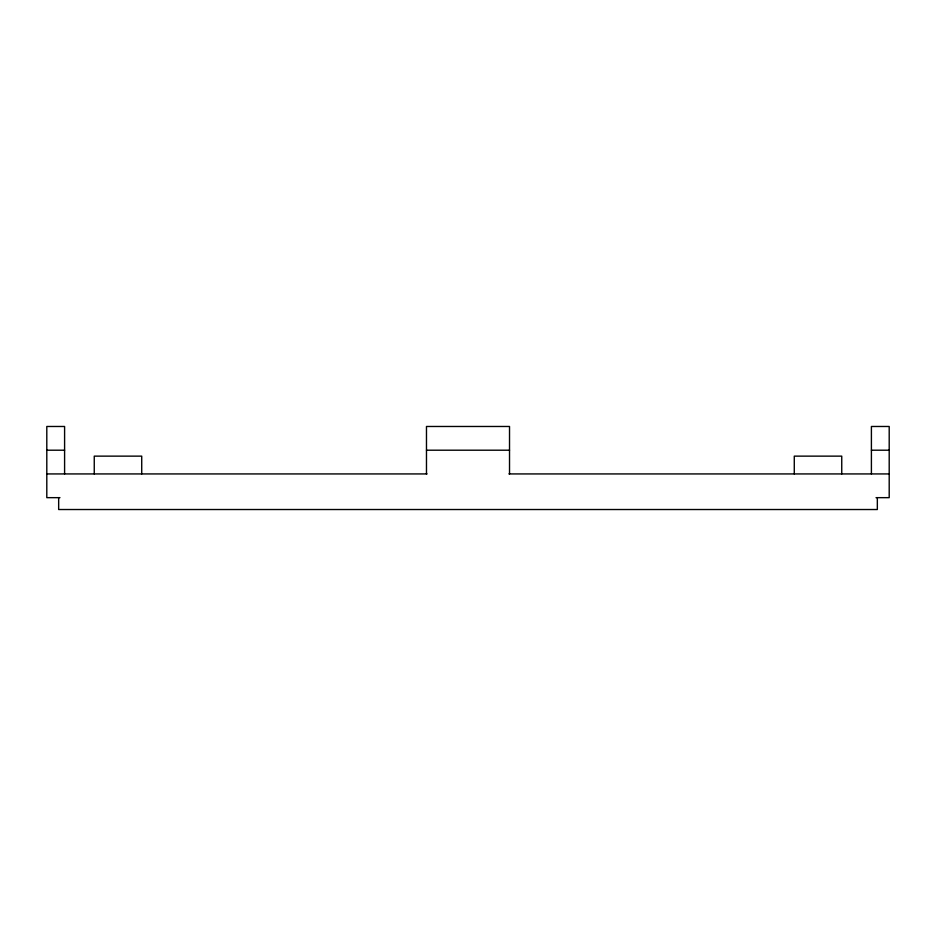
<?xml version="1.0" encoding="UTF-8"?>
<svg xmlns="http://www.w3.org/2000/svg" width="936" height="936" viewBox="0 0 936 936"><rect width="100%" height="100%" fill="white"/><g stroke="black" fill="none" stroke-linecap="round" stroke-linejoin="round"><path stroke-width="1.4" d="M46.8 450.204L64.596 450.204M426.477 450.204L509.523 450.204M871.404 450.204L889.2 450.204M46.8 473.932L427.05 473.932M508.95 473.932L889.2 473.932M59.962 497.659L46.8 497.659L46.8 426.477L64.596 426.477L64.596 473.932M876.037 497.659L889.2 497.659L889.2 426.477L871.404 426.477L871.404 473.932M877.336 497.659L877.336 509.523L58.664 509.523L58.664 497.659M841.745 473.932L841.745 456.136L794.278 456.136L794.278 473.932M509.523 473.932L509.523 426.477L426.477 426.477L426.477 473.932M141.722 473.932L141.722 456.136L94.255 456.136L94.255 473.932"/></g></svg>
